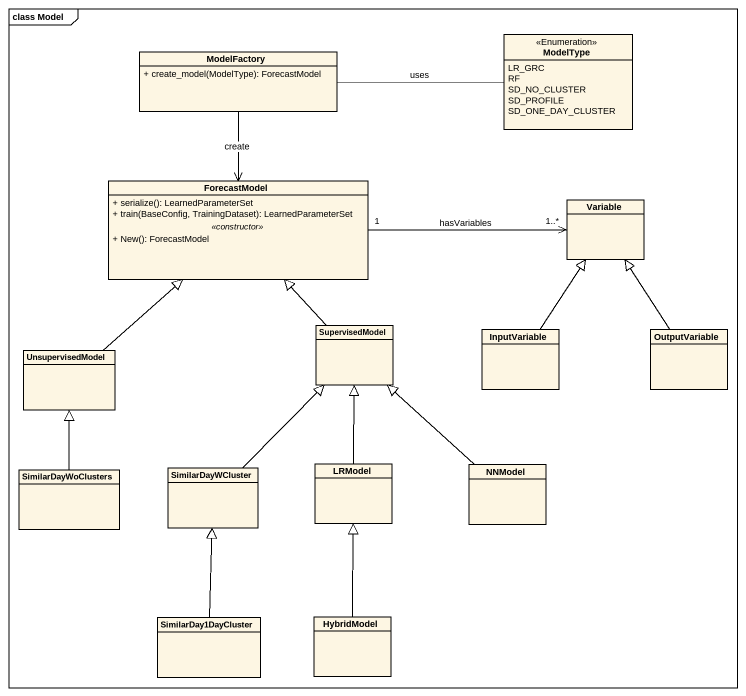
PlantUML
@startuml
mainframe class Model
hide circle
hide empty members
skinparam classAttributeIconSize 0
enum ModelType <<Enumeration>> {
  LR_GRC
  RF
  SD_NO_CLUSTER
  SD_PROFILE
  SD_ONE_DAY_CLUSTER
}
class ModelFactory {
  + create_model(ModelType): ForecastModel
}
class ForecastModel {
  + serialize(): LearnedParameterSet
  + train(BaseConfig, TrainingDataset): LearnedParameterSet
  .. <<constructor>> ..
  + New(): ForecastModel
}
class Variable
class UnsupervisedModel
class SupervisedModel
class InputVariable
class OutputVariable
class SimilarDayWoClusters
class SimilarDayWCluster
class LRModel
class NNModel
class SimilarDay1DayCluster
class HybridModel
ModelFactory -right- ModelType : uses
ModelFactory --> ForecastModel : create
ForecastModel "1" -right-> "1..*" Variable : hasVariables
UnsupervisedModel -up-|> ForecastModel
SupervisedModel -up-|> ForecastModel
InputVariable -up-|> Variable
OutputVariable -up-|> Variable
SimilarDayWoClusters -up-|> UnsupervisedModel
SimilarDayWCluster -up-|> SupervisedModel
LRModel -up-|> SupervisedModel
NNModel -up-|> SupervisedModel
SimilarDay1DayCluster -up-|> SimilarDayWCluster
HybridModel -up-|> LRModel
@enduml
